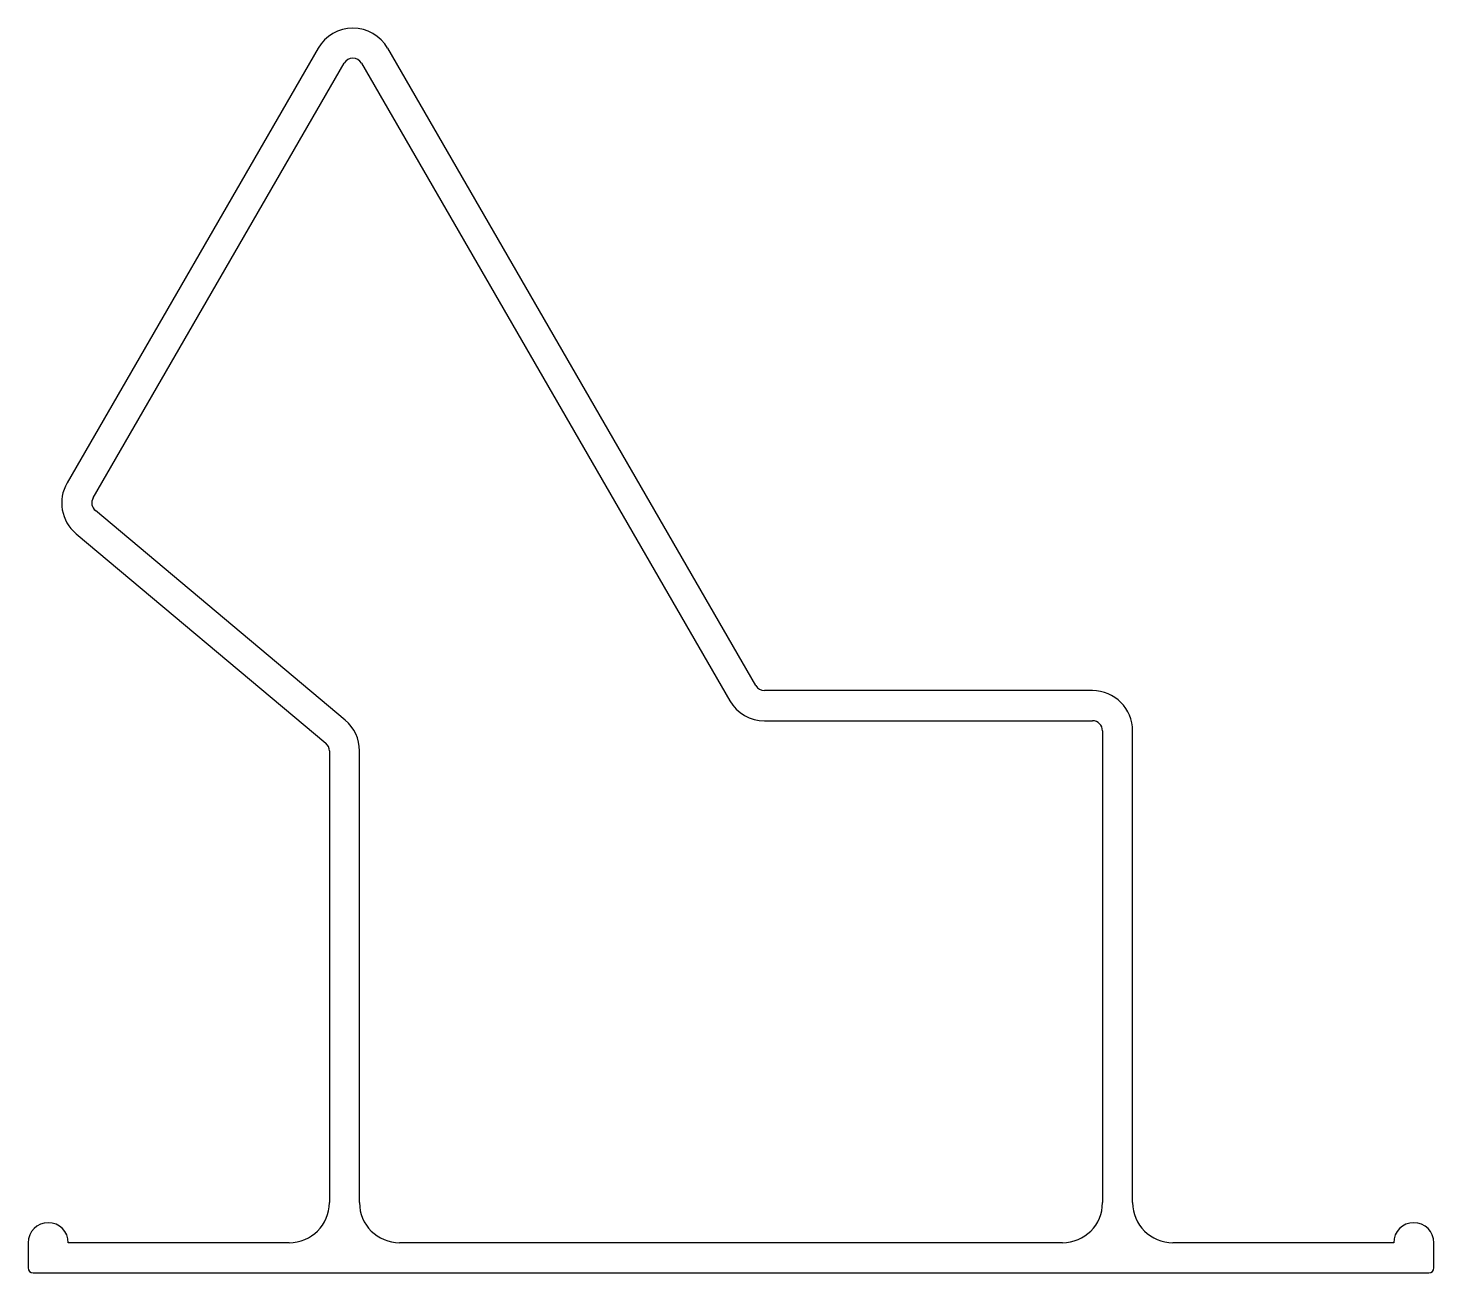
# Model space of a CAD drawing. Extents: x 1950.1 to 2020.1, y 1504.2 to 1566.2.
import ezdxf

# ---------------------------------------------------------------- set-up
doc = ezdxf.new("R2010")
doc.units = 0
doc.layers.get('0').update_dxf_attribs({"linetype": 'CONTINUOUS'})

msp = doc.modelspace()

# ---------------------------------------------------------------- linework, layer by layer
for p, q in [((1964.519, 1565.17), (1952.019, 1543.52)), ((1986.314, 1533.42), (1967.984, 1565.17)), ((1953.318, 1542.77), (1965.818, 1564.42)), ((1966.685, 1564.42), (1985.015, 1532.67)), ((1965.865, 1531.703), (1953.43, 1542.137)), ((1952.466, 1540.988), (1964.901, 1530.553)), ((2003.08, 1533.17), (1986.747, 1533.17)), ((1986.747, 1531.67), (2003.08, 1531.67)), ((2003.58, 1531.17), (2003.58, 1507.67)), ((2005.08, 1507.67), (2005.08, 1531.17)), ((1965.08, 1530.17), (1965.08, 1507.67)), ((1966.58, 1507.67), (1966.58, 1530.17)), ((1950.08, 1505.67), (1950.08, 1504.42)), ((1963.08, 1505.67), (1952.08, 1505.67)), ((2001.58, 1505.67), (1968.58, 1505.67)), ((2018.08, 1505.67), (2007.08, 1505.67)), ((2020.08, 1504.42), (2020.08, 1505.67)), ((1950.33, 1504.17), (2019.83, 1504.17))]:
    msp.add_line(p, q)
for centre, radius, start, end in [((1966.251, 1564.17), 2, 30, 150), ((1966.251, 1564.17), 0.5, 30, 150), ((1953.751, 1542.52), 2, 150, 230), ((1953.751, 1542.52), 0.5, 150, 230), ((1986.747, 1533.67), 0.5, 210, 270), ((2003.08, 1531.17), 2, 0, 90), ((1986.747, 1533.67), 2, 210, 270), ((1964.58, 1530.17), 2, 0, 50), ((2003.08, 1531.17), 0.5, 0, 90), ((1964.58, 1530.17), 0.5, 0, 50), ((1963.08, 1507.67), 2, 270, 0), ((1968.58, 1507.67), 2, 180, 270), ((2001.58, 1507.67), 2, 270, 0), ((2007.08, 1507.67), 2, 180, 270), ((1951.08, 1505.67), 1, 0, 180), ((2019.08, 1505.67), 1, 0, 180), ((1950.33, 1504.42), 0.25, 180, 270), ((2019.83, 1504.42), 0.25, 270, 0)]:
    msp.add_arc(centre, radius, start, end)

doc.saveas('drawing.dxf')
